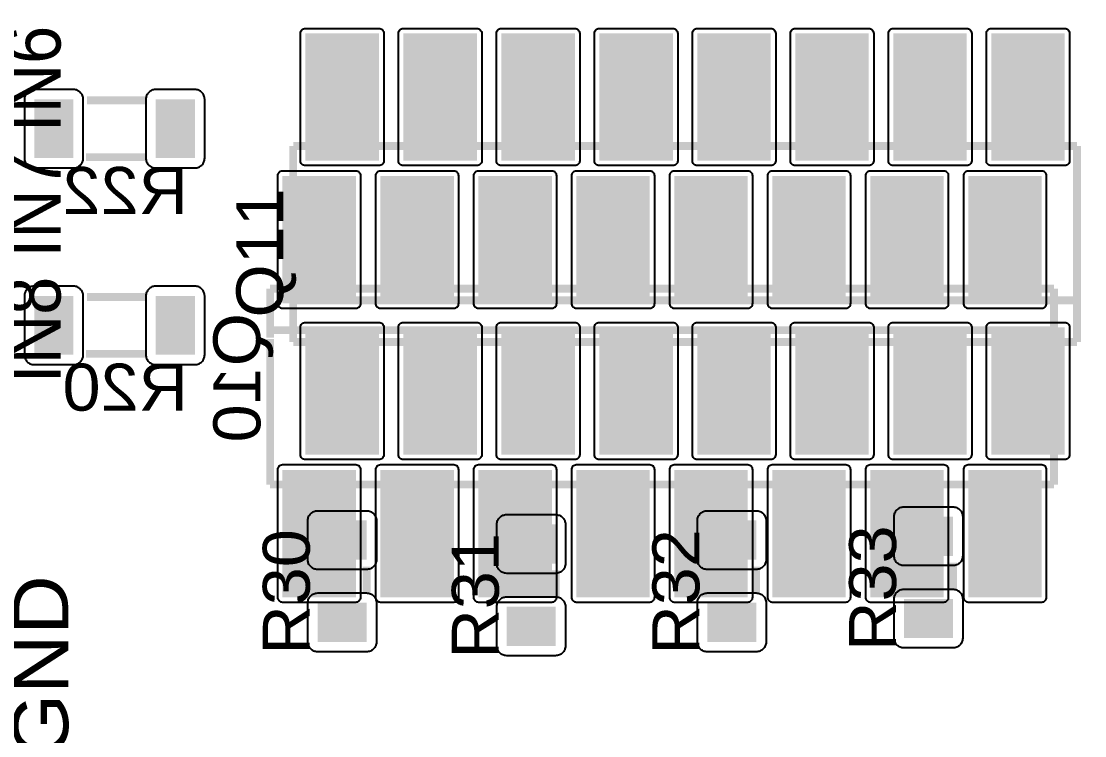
# Model space of a CAD drawing. Header units: inches. Extents: x 18.7 to 39.4, y 4.3 to 20.5.
# Drawn here: x 29.465 to 30.876, y 13.677 to 14.625 of the extents above; entities that cross this region are included whole.
import ezdxf

# ---------------------------------------------------------------- set-up
doc = ezdxf.new("R2010")
doc.units = ezdxf.units.IN
doc.header["$MEASUREMENT"] = 0
doc.styles.get("Standard").update_dxf_attribs({"font": 'arial.ttf'})

# ---------------------------------------------------------------- blocks, each defined once
blk = doc.blocks.new('RPAD')
blk.add_trace([(-0.5, -0.5), (-0.5, 0.5), (0.5, -0.5), (0.5, 0.5)])
blk = doc.blocks.new('NextionControlV3')
for points in [[(40.9739, 12.9039), (41.0489, 12.9039), (41.0499, 12.9038), (41.0508, 12.9035), (41.0517, 12.9031), (41.0524, 12.9024), (41.053, 12.9017), (41.0535, 12.9009), (41.0538, 12.8999), (41.0539, 12.8989), (41.0539, 12.7689), (41.0538, 12.7679), (41.0535, 12.7669), (41.053, 12.7661), (41.0524, 12.7653), (41.0517, 12.7647), (41.0508, 12.7643), (41.0499, 12.764), (41.0489, 12.7639), (40.9739, 12.7639), (40.9728, 12.764), (40.9719, 12.7643), (40.971, 12.7647), (40.9703, 12.7653), (40.9697, 12.7661), (40.9692, 12.7669), (40.969, 12.7679), (40.9689, 12.7689), (40.9689, 12.8989), (40.969, 12.8999), (40.9692, 12.9009), (40.9697, 12.9017), (40.9703, 12.9024), (40.971, 12.9031), (40.9719, 12.9035), (40.9728, 12.9038), (40.9739, 12.9039)], [(41.0739, 12.9039), (41.1489, 12.9039), (41.1499, 12.9038), (41.1508, 12.9035), (41.1517, 12.9031), (41.1524, 12.9024), (41.153, 12.9017), (41.1535, 12.9009), (41.1538, 12.8999), (41.1539, 12.8989), (41.1539, 12.7689), (41.1538, 12.7679), (41.1535, 12.7669), (41.153, 12.7661), (41.1524, 12.7653), (41.1517, 12.7647), (41.1508, 12.7643), (41.1499, 12.764), (41.1489, 12.7639), (41.0739, 12.7639), (41.0728, 12.764), (41.0719, 12.7643), (41.071, 12.7647), (41.0703, 12.7653), (41.0697, 12.7661), (41.0692, 12.7669), (41.069, 12.7679), (41.0689, 12.7689), (41.0689, 12.8989), (41.069, 12.8999), (41.0692, 12.9009), (41.0697, 12.9017), (41.0703, 12.9024), (41.071, 12.9031), (41.0719, 12.9035), (41.0728, 12.9038), (41.0739, 12.9039)], [(41.1739, 12.9039), (41.2489, 12.9039), (41.2499, 12.9038), (41.2508, 12.9035), (41.2517, 12.9031), (41.2524, 12.9024), (41.253, 12.9017), (41.2535, 12.9009), (41.2538, 12.8999), (41.2539, 12.8989), (41.2539, 12.7689), (41.2538, 12.7679), (41.2535, 12.7669), (41.253, 12.7661), (41.2524, 12.7653), (41.2517, 12.7647), (41.2508, 12.7643), (41.2499, 12.764), (41.2489, 12.7639), (41.1739, 12.7639), (41.1728, 12.764), (41.1719, 12.7643), (41.171, 12.7647), (41.1703, 12.7653), (41.1697, 12.7661), (41.1692, 12.7669), (41.169, 12.7679), (41.1689, 12.7689), (41.1689, 12.8989), (41.169, 12.8999), (41.1692, 12.9009), (41.1697, 12.9017), (41.1703, 12.9024), (41.171, 12.9031), (41.1719, 12.9035), (41.1728, 12.9038), (41.1739, 12.9039)], [(41.2739, 12.9039), (41.3489, 12.9039), (41.3499, 12.9038), (41.3508, 12.9035), (41.3517, 12.9031), (41.3524, 12.9024), (41.353, 12.9017), (41.3535, 12.9009), (41.3538, 12.8999), (41.3539, 12.8989), (41.3539, 12.7689), (41.3538, 12.7679), (41.3535, 12.7669), (41.353, 12.7661), (41.3524, 12.7653), (41.3517, 12.7647), (41.3508, 12.7643), (41.3499, 12.764), (41.3489, 12.7639), (41.2739, 12.7639), (41.2728, 12.764), (41.2719, 12.7643), (41.271, 12.7647), (41.2703, 12.7653), (41.2697, 12.7661), (41.2692, 12.7669), (41.269, 12.7679), (41.2689, 12.7689), (41.2689, 12.8989), (41.269, 12.8999), (41.2692, 12.9009), (41.2697, 12.9017), (41.2703, 12.9024), (41.271, 12.9031), (41.2719, 12.9035), (41.2728, 12.9038), (41.2739, 12.9039)], [(41.3739, 12.9039), (41.4489, 12.9039), (41.4499, 12.9038), (41.4508, 12.9035), (41.4517, 12.9031), (41.4524, 12.9024), (41.453, 12.9017), (41.4535, 12.9009), (41.4538, 12.8999), (41.4539, 12.8989), (41.4539, 12.7689), (41.4538, 12.7679), (41.4535, 12.7669), (41.453, 12.7661), (41.4524, 12.7653), (41.4517, 12.7647), (41.4508, 12.7643), (41.4499, 12.764), (41.4489, 12.7639), (41.3739, 12.7639), (41.3728, 12.764), (41.3719, 12.7643), (41.371, 12.7647), (41.3703, 12.7653), (41.3697, 12.7661), (41.3692, 12.7669), (41.369, 12.7679), (41.3689, 12.7689), (41.3689, 12.8989), (41.369, 12.8999), (41.3692, 12.9009), (41.3697, 12.9017), (41.3703, 12.9024), (41.371, 12.9031), (41.3719, 12.9035), (41.3728, 12.9038), (41.3739, 12.9039)], [(41.4739, 12.9039), (41.5489, 12.9039), (41.5499, 12.9038), (41.5508, 12.9035), (41.5517, 12.9031), (41.5524, 12.9024), (41.553, 12.9017), (41.5535, 12.9009), (41.5538, 12.8999), (41.5539, 12.8989), (41.5539, 12.7689), (41.5538, 12.7679), (41.5535, 12.7669), (41.553, 12.7661), (41.5524, 12.7653), (41.5517, 12.7647), (41.5508, 12.7643), (41.5499, 12.764), (41.5489, 12.7639), (41.4739, 12.7639), (41.4728, 12.764), (41.4719, 12.7643), (41.471, 12.7647), (41.4703, 12.7653), (41.4697, 12.7661), (41.4692, 12.7669), (41.469, 12.7679), (41.4689, 12.7689), (41.4689, 12.8989), (41.469, 12.8999), (41.4692, 12.9009), (41.4697, 12.9017), (41.4703, 12.9024), (41.471, 12.9031), (41.4719, 12.9035), (41.4728, 12.9038), (41.4739, 12.9039)], [(41.5739, 12.9039), (41.6489, 12.9039), (41.6499, 12.9038), (41.6508, 12.9035), (41.6517, 12.9031), (41.6524, 12.9024), (41.653, 12.9017), (41.6535, 12.9009), (41.6538, 12.8999), (41.6539, 12.8989), (41.6539, 12.7689), (41.6538, 12.7679), (41.6535, 12.7669), (41.653, 12.7661), (41.6524, 12.7653), (41.6517, 12.7647), (41.6508, 12.7643), (41.6499, 12.764), (41.6489, 12.7639), (41.5739, 12.7639), (41.5728, 12.764), (41.5719, 12.7643), (41.571, 12.7647), (41.5703, 12.7653), (41.5697, 12.7661), (41.5692, 12.7669), (41.569, 12.7679), (41.5689, 12.7689), (41.5689, 12.8989), (41.569, 12.8999), (41.5692, 12.9009), (41.5697, 12.9017), (41.5703, 12.9024), (41.571, 12.9031), (41.5719, 12.9035), (41.5728, 12.9038), (41.5739, 12.9039)], [(41.6739, 12.9039), (41.7489, 12.9039), (41.7499, 12.9038), (41.7508, 12.9035), (41.7517, 12.9031), (41.7524, 12.9024), (41.753, 12.9017), (41.7535, 12.9009), (41.7538, 12.8999), (41.7539, 12.8989), (41.7539, 12.7689), (41.7538, 12.7679), (41.7535, 12.7669), (41.753, 12.7661), (41.7524, 12.7653), (41.7517, 12.7647), (41.7508, 12.7643), (41.7499, 12.764), (41.7489, 12.7639), (41.6739, 12.7639), (41.6728, 12.764), (41.6719, 12.7643), (41.671, 12.7647), (41.6703, 12.7653), (41.6697, 12.7661), (41.6692, 12.7669), (41.669, 12.7679), (41.6689, 12.7689), (41.6689, 12.8989), (41.669, 12.8999), (41.6692, 12.9009), (41.6697, 12.9017), (41.6703, 12.9024), (41.671, 12.9031), (41.6719, 12.9035), (41.6728, 12.9038), (41.6739, 12.9039)], [(40.6971, 12.7616), (40.7371, 12.7616), (40.7381, 12.7617), (40.7391, 12.7618), (40.7401, 12.7621), (40.741, 12.7624), (40.7419, 12.7628), (40.7427, 12.7633), (40.7435, 12.7639), (40.7442, 12.7645), (40.7448, 12.7652), (40.7454, 12.766), (40.7459, 12.7668), (40.7463, 12.7677), (40.7466, 12.7686), (40.7469, 12.7696), (40.747, 12.7706), (40.7471, 12.7716), (40.7471, 12.8316), (40.747, 12.8327), (40.7469, 12.8337), (40.7466, 12.8346), (40.7463, 12.8355), (40.7459, 12.8364), (40.7454, 12.8372), (40.7448, 12.838), (40.7442, 12.8387), (40.7435, 12.8394), (40.7427, 12.8399), (40.7419, 12.8404), (40.741, 12.8408), (40.7401, 12.8412), (40.7391, 12.8414), (40.7381, 12.8416), (40.7371, 12.8416), (40.6971, 12.8416), (40.696, 12.8416), (40.695, 12.8414), (40.6941, 12.8412), (40.6931, 12.8408), (40.6923, 12.8404), (40.6914, 12.8399), (40.6907, 12.8394), (40.69, 12.8387), (40.6893, 12.838), (40.6888, 12.8372), (40.6883, 12.8364), (40.6878, 12.8355), (40.6875, 12.8346), (40.6873, 12.8337), (40.6871, 12.8327), (40.6871, 12.8316), (40.6871, 12.7716), (40.6871, 12.7706), (40.6873, 12.7696), (40.6875, 12.7686), (40.6878, 12.7677), (40.6883, 12.7668), (40.6888, 12.766), (40.6893, 12.7652), (40.69, 12.7645), (40.6907, 12.7639), (40.6914, 12.7633), (40.6923, 12.7628), (40.6931, 12.7624), (40.6941, 12.7621), (40.695, 12.7618), (40.696, 12.7617), (40.6971, 12.7616)], [(40.8211, 12.7616), (40.8611, 12.7616), (40.8621, 12.7617), (40.8631, 12.7618), (40.8641, 12.7621), (40.865, 12.7624), (40.8659, 12.7628), (40.8667, 12.7633), (40.8675, 12.7639), (40.8682, 12.7645), (40.8688, 12.7652), (40.8694, 12.766), (40.8699, 12.7668), (40.8703, 12.7677), (40.8706, 12.7686), (40.8709, 12.7696), (40.871, 12.7706), (40.8711, 12.7716), (40.8711, 12.8316), (40.871, 12.8327), (40.8709, 12.8337), (40.8706, 12.8346), (40.8703, 12.8355), (40.8699, 12.8364), (40.8694, 12.8372), (40.8688, 12.838), (40.8682, 12.8387), (40.8675, 12.8394), (40.8667, 12.8399), (40.8659, 12.8404), (40.865, 12.8408), (40.8641, 12.8412), (40.8631, 12.8414), (40.8621, 12.8416), (40.8611, 12.8416), (40.8211, 12.8416), (40.82, 12.8416), (40.819, 12.8414), (40.8181, 12.8412), (40.8171, 12.8408), (40.8163, 12.8404), (40.8154, 12.8399), (40.8147, 12.8394), (40.814, 12.8387), (40.8133, 12.838), (40.8128, 12.8372), (40.8123, 12.8364), (40.8118, 12.8355), (40.8115, 12.8346), (40.8113, 12.8337), (40.8111, 12.8327), (40.8111, 12.8316), (40.8111, 12.7716), (40.8111, 12.7706), (40.8113, 12.7696), (40.8115, 12.7686), (40.8118, 12.7677), (40.8123, 12.7668), (40.8128, 12.766), (40.8133, 12.7652), (40.814, 12.7645), (40.8147, 12.7639), (40.8154, 12.7633), (40.8163, 12.7628), (40.8171, 12.7624), (40.8181, 12.7621), (40.819, 12.7618), (40.82, 12.7617), (40.8211, 12.7616)], [(40.9504, 12.6184), (41.0254, 12.6184), (41.0265, 12.6185), (41.0274, 12.6188), (41.0283, 12.6193), (41.029, 12.6199), (41.0296, 12.6206), (41.0301, 12.6215), (41.0303, 12.6224), (41.0304, 12.6234), (41.0304, 12.7534), (41.0303, 12.7544), (41.0301, 12.7554), (41.0296, 12.7562), (41.029, 12.757), (41.0283, 12.7576), (41.0274, 12.758), (41.0265, 12.7583), (41.0254, 12.7584), (40.9504, 12.7584), (40.9494, 12.7583), (40.9485, 12.758), (40.9476, 12.7576), (40.9469, 12.757), (40.9463, 12.7562), (40.9458, 12.7554), (40.9455, 12.7544), (40.9454, 12.7534), (40.9454, 12.6234), (40.9455, 12.6224), (40.9458, 12.6215), (40.9463, 12.6206), (40.9469, 12.6199), (40.9476, 12.6193), (40.9485, 12.6188), (40.9494, 12.6185), (40.9504, 12.6184)], [(41.0504, 12.6184), (41.1254, 12.6184), (41.1265, 12.6185), (41.1274, 12.6188), (41.1283, 12.6193), (41.129, 12.6199), (41.1296, 12.6206), (41.1301, 12.6215), (41.1303, 12.6224), (41.1304, 12.6234), (41.1304, 12.7534), (41.1303, 12.7544), (41.1301, 12.7554), (41.1296, 12.7562), (41.129, 12.757), (41.1283, 12.7576), (41.1274, 12.758), (41.1265, 12.7583), (41.1254, 12.7584), (41.0504, 12.7584), (41.0494, 12.7583), (41.0485, 12.758), (41.0476, 12.7576), (41.0469, 12.757), (41.0463, 12.7562), (41.0458, 12.7554), (41.0455, 12.7544), (41.0454, 12.7534), (41.0454, 12.6234), (41.0455, 12.6224), (41.0458, 12.6215), (41.0463, 12.6206), (41.0469, 12.6199), (41.0476, 12.6193), (41.0485, 12.6188), (41.0494, 12.6185), (41.0504, 12.6184)], [(41.1504, 12.6184), (41.2254, 12.6184), (41.2265, 12.6185), (41.2274, 12.6188), (41.2283, 12.6193), (41.229, 12.6199), (41.2296, 12.6206), (41.2301, 12.6215), (41.2303, 12.6224), (41.2304, 12.6234), (41.2304, 12.7534), (41.2303, 12.7544), (41.2301, 12.7554), (41.2296, 12.7562), (41.229, 12.757), (41.2283, 12.7576), (41.2274, 12.758), (41.2265, 12.7583), (41.2254, 12.7584), (41.1504, 12.7584), (41.1494, 12.7583), (41.1485, 12.758), (41.1476, 12.7576), (41.1469, 12.757), (41.1463, 12.7562), (41.1458, 12.7554), (41.1455, 12.7544), (41.1454, 12.7534), (41.1454, 12.6234), (41.1455, 12.6224), (41.1458, 12.6215), (41.1463, 12.6206), (41.1469, 12.6199), (41.1476, 12.6193), (41.1485, 12.6188), (41.1494, 12.6185), (41.1504, 12.6184)], [(41.2504, 12.6184), (41.3254, 12.6184), (41.3265, 12.6185), (41.3274, 12.6188), (41.3283, 12.6193), (41.329, 12.6199), (41.3296, 12.6206), (41.3301, 12.6215), (41.3303, 12.6224), (41.3304, 12.6234), (41.3304, 12.7534), (41.3303, 12.7544), (41.3301, 12.7554), (41.3296, 12.7562), (41.329, 12.757), (41.3283, 12.7576), (41.3274, 12.758), (41.3265, 12.7583), (41.3254, 12.7584), (41.2504, 12.7584), (41.2494, 12.7583), (41.2485, 12.758), (41.2476, 12.7576), (41.2469, 12.757), (41.2463, 12.7562), (41.2458, 12.7554), (41.2455, 12.7544), (41.2454, 12.7534), (41.2454, 12.6234), (41.2455, 12.6224), (41.2458, 12.6215), (41.2463, 12.6206), (41.2469, 12.6199), (41.2476, 12.6193), (41.2485, 12.6188), (41.2494, 12.6185), (41.2504, 12.6184)], [(41.3504, 12.6184), (41.4254, 12.6184), (41.4265, 12.6185), (41.4274, 12.6188), (41.4283, 12.6193), (41.429, 12.6199), (41.4296, 12.6206), (41.4301, 12.6215), (41.4303, 12.6224), (41.4304, 12.6234), (41.4304, 12.7534), (41.4303, 12.7544), (41.4301, 12.7554), (41.4296, 12.7562), (41.429, 12.757), (41.4283, 12.7576), (41.4274, 12.758), (41.4265, 12.7583), (41.4254, 12.7584), (41.3504, 12.7584), (41.3494, 12.7583), (41.3485, 12.758), (41.3476, 12.7576), (41.3469, 12.757), (41.3463, 12.7562), (41.3458, 12.7554), (41.3455, 12.7544), (41.3454, 12.7534), (41.3454, 12.6234), (41.3455, 12.6224), (41.3458, 12.6215), (41.3463, 12.6206), (41.3469, 12.6199), (41.3476, 12.6193), (41.3485, 12.6188), (41.3494, 12.6185), (41.3504, 12.6184)], [(41.4504, 12.6184), (41.5254, 12.6184), (41.5265, 12.6185), (41.5274, 12.6188), (41.5283, 12.6193), (41.529, 12.6199), (41.5296, 12.6206), (41.5301, 12.6215), (41.5303, 12.6224), (41.5304, 12.6234), (41.5304, 12.7534), (41.5303, 12.7544), (41.5301, 12.7554), (41.5296, 12.7562), (41.529, 12.757), (41.5283, 12.7576), (41.5274, 12.758), (41.5265, 12.7583), (41.5254, 12.7584), (41.4504, 12.7584), (41.4494, 12.7583), (41.4485, 12.758), (41.4476, 12.7576), (41.4469, 12.757), (41.4463, 12.7562), (41.4458, 12.7554), (41.4455, 12.7544), (41.4454, 12.7534), (41.4454, 12.6234), (41.4455, 12.6224), (41.4458, 12.6215), (41.4463, 12.6206), (41.4469, 12.6199), (41.4476, 12.6193), (41.4485, 12.6188), (41.4494, 12.6185), (41.4504, 12.6184)], [(41.5504, 12.6184), (41.6254, 12.6184), (41.6265, 12.6185), (41.6274, 12.6188), (41.6283, 12.6193), (41.629, 12.6199), (41.6296, 12.6206), (41.6301, 12.6215), (41.6303, 12.6224), (41.6304, 12.6234), (41.6304, 12.7534), (41.6303, 12.7544), (41.6301, 12.7554), (41.6296, 12.7562), (41.629, 12.757), (41.6283, 12.7576), (41.6274, 12.758), (41.6265, 12.7583), (41.6254, 12.7584), (41.5504, 12.7584), (41.5494, 12.7583), (41.5485, 12.758), (41.5476, 12.7576), (41.5469, 12.757), (41.5463, 12.7562), (41.5458, 12.7554), (41.5455, 12.7544), (41.5454, 12.7534), (41.5454, 12.6234), (41.5455, 12.6224), (41.5458, 12.6215), (41.5463, 12.6206), (41.5469, 12.6199), (41.5476, 12.6193), (41.5485, 12.6188), (41.5494, 12.6185), (41.5504, 12.6184)], [(41.6504, 12.6184), (41.7254, 12.6184), (41.7265, 12.6185), (41.7274, 12.6188), (41.7283, 12.6193), (41.729, 12.6199), (41.7296, 12.6206), (41.7301, 12.6215), (41.7303, 12.6224), (41.7304, 12.6234), (41.7304, 12.7534), (41.7303, 12.7544), (41.7301, 12.7554), (41.7296, 12.7562), (41.729, 12.757), (41.7283, 12.7576), (41.7274, 12.758), (41.7265, 12.7583), (41.7254, 12.7584), (41.6504, 12.7584), (41.6494, 12.7583), (41.6485, 12.758), (41.6476, 12.7576), (41.6469, 12.757), (41.6463, 12.7562), (41.6458, 12.7554), (41.6455, 12.7544), (41.6454, 12.7534), (41.6454, 12.6234), (41.6455, 12.6224), (41.6458, 12.6215), (41.6463, 12.6206), (41.6469, 12.6199), (41.6476, 12.6193), (41.6485, 12.6188), (41.6494, 12.6185), (41.6504, 12.6184)], [(40.6971, 12.5608), (40.7371, 12.5608), (40.7381, 12.5609), (40.7391, 12.561), (40.7401, 12.5613), (40.741, 12.5616), (40.7419, 12.562), (40.7427, 12.5625), (40.7435, 12.5631), (40.7442, 12.5637), (40.7448, 12.5644), (40.7454, 12.5652), (40.7459, 12.566), (40.7463, 12.5669), (40.7466, 12.5678), (40.7469, 12.5688), (40.747, 12.5698), (40.7471, 12.5708), (40.7471, 12.6308), (40.747, 12.6319), (40.7469, 12.6329), (40.7466, 12.6338), (40.7463, 12.6348), (40.7459, 12.6356), (40.7454, 12.6365), (40.7448, 12.6372), (40.7442, 12.6379), (40.7435, 12.6386), (40.7427, 12.6391), (40.7419, 12.6396), (40.741, 12.6401), (40.7401, 12.6404), (40.7391, 12.6406), (40.7381, 12.6408), (40.7371, 12.6408), (40.6971, 12.6408), (40.696, 12.6408), (40.695, 12.6406), (40.6941, 12.6404), (40.6931, 12.6401), (40.6923, 12.6396), (40.6914, 12.6391), (40.6907, 12.6386), (40.69, 12.6379), (40.6893, 12.6372), (40.6888, 12.6365), (40.6883, 12.6356), (40.6878, 12.6348), (40.6875, 12.6338), (40.6873, 12.6329), (40.6871, 12.6319), (40.6871, 12.6308), (40.6871, 12.5708), (40.6871, 12.5698), (40.6873, 12.5688), (40.6875, 12.5678), (40.6878, 12.5669), (40.6883, 12.566), (40.6888, 12.5652), (40.6893, 12.5644), (40.69, 12.5637), (40.6907, 12.5631), (40.6914, 12.5625), (40.6923, 12.562), (40.6931, 12.5616), (40.6941, 12.5613), (40.695, 12.561), (40.696, 12.5609), (40.6971, 12.5608)], [(40.8211, 12.5608), (40.8611, 12.5608), (40.8621, 12.5609), (40.8631, 12.561), (40.8641, 12.5613), (40.865, 12.5616), (40.8659, 12.562), (40.8667, 12.5625), (40.8675, 12.5631), (40.8682, 12.5637), (40.8688, 12.5644), (40.8694, 12.5652), (40.8699, 12.566), (40.8703, 12.5669), (40.8706, 12.5678), (40.8709, 12.5688), (40.871, 12.5698), (40.8711, 12.5708), (40.8711, 12.6308), (40.871, 12.6319), (40.8709, 12.6329), (40.8706, 12.6338), (40.8703, 12.6348), (40.8699, 12.6356), (40.8694, 12.6365), (40.8688, 12.6372), (40.8682, 12.6379), (40.8675, 12.6386), (40.8667, 12.6391), (40.8659, 12.6396), (40.865, 12.6401), (40.8641, 12.6404), (40.8631, 12.6406), (40.8621, 12.6408), (40.8611, 12.6408), (40.8211, 12.6408), (40.82, 12.6408), (40.819, 12.6406), (40.8181, 12.6404), (40.8171, 12.6401), (40.8163, 12.6396), (40.8154, 12.6391), (40.8147, 12.6386), (40.814, 12.6379), (40.8133, 12.6372), (40.8128, 12.6365), (40.8123, 12.6356), (40.8118, 12.6348), (40.8115, 12.6338), (40.8113, 12.6329), (40.8111, 12.6319), (40.8111, 12.6308), (40.8111, 12.5708), (40.8111, 12.5698), (40.8113, 12.5688), (40.8115, 12.5678), (40.8118, 12.5669), (40.8123, 12.566), (40.8128, 12.5652), (40.8133, 12.5644), (40.814, 12.5637), (40.8147, 12.5631), (40.8154, 12.5625), (40.8163, 12.562), (40.8171, 12.5616), (40.8181, 12.5613), (40.819, 12.561), (40.82, 12.5609), (40.8211, 12.5608)], [(40.9739, 12.6039), (41.0489, 12.6039), (41.0499, 12.6038), (41.0508, 12.6035), (41.0517, 12.6031), (41.0524, 12.6024), (41.053, 12.6017), (41.0535, 12.6009), (41.0538, 12.5999), (41.0539, 12.5989), (41.0539, 12.4689), (41.0538, 12.4679), (41.0535, 12.4669), (41.053, 12.4661), (41.0524, 12.4653), (41.0517, 12.4647), (41.0508, 12.4643), (41.0499, 12.464), (41.0489, 12.4639), (40.9739, 12.4639), (40.9728, 12.464), (40.9719, 12.4643), (40.971, 12.4647), (40.9703, 12.4653), (40.9697, 12.4661), (40.9692, 12.4669), (40.969, 12.4679), (40.9689, 12.4689), (40.9689, 12.5989), (40.969, 12.5999), (40.9692, 12.6009), (40.9697, 12.6017), (40.9703, 12.6024), (40.971, 12.6031), (40.9719, 12.6035), (40.9728, 12.6038), (40.9739, 12.6039)], [(41.0739, 12.6039), (41.1489, 12.6039), (41.1499, 12.6038), (41.1508, 12.6035), (41.1517, 12.6031), (41.1524, 12.6024), (41.153, 12.6017), (41.1535, 12.6009), (41.1538, 12.5999), (41.1539, 12.5989), (41.1539, 12.4689), (41.1538, 12.4679), (41.1535, 12.4669), (41.153, 12.4661), (41.1524, 12.4653), (41.1517, 12.4647), (41.1508, 12.4643), (41.1499, 12.464), (41.1489, 12.4639), (41.0739, 12.4639), (41.0728, 12.464), (41.0719, 12.4643), (41.071, 12.4647), (41.0703, 12.4653), (41.0697, 12.4661), (41.0692, 12.4669), (41.069, 12.4679), (41.0689, 12.4689), (41.0689, 12.5989), (41.069, 12.5999), (41.0692, 12.6009), (41.0697, 12.6017), (41.0703, 12.6024), (41.071, 12.6031), (41.0719, 12.6035), (41.0728, 12.6038), (41.0739, 12.6039)], [(41.1739, 12.6039), (41.2489, 12.6039), (41.2499, 12.6038), (41.2508, 12.6035), (41.2517, 12.6031), (41.2524, 12.6024), (41.253, 12.6017), (41.2535, 12.6009), (41.2538, 12.5999), (41.2539, 12.5989), (41.2539, 12.4689), (41.2538, 12.4679), (41.2535, 12.4669), (41.253, 12.4661), (41.2524, 12.4653), (41.2517, 12.4647), (41.2508, 12.4643), (41.2499, 12.464), (41.2489, 12.4639), (41.1739, 12.4639), (41.1728, 12.464), (41.1719, 12.4643), (41.171, 12.4647), (41.1703, 12.4653), (41.1697, 12.4661), (41.1692, 12.4669), (41.169, 12.4679), (41.1689, 12.4689), (41.1689, 12.5989), (41.169, 12.5999), (41.1692, 12.6009), (41.1697, 12.6017), (41.1703, 12.6024), (41.171, 12.6031), (41.1719, 12.6035), (41.1728, 12.6038), (41.1739, 12.6039)], [(41.2739, 12.6039), (41.3489, 12.6039), (41.3499, 12.6038), (41.3508, 12.6035), (41.3517, 12.6031), (41.3524, 12.6024), (41.353, 12.6017), (41.3535, 12.6009), (41.3538, 12.5999), (41.3539, 12.5989), (41.3539, 12.4689), (41.3538, 12.4679), (41.3535, 12.4669), (41.353, 12.4661), (41.3524, 12.4653), (41.3517, 12.4647), (41.3508, 12.4643), (41.3499, 12.464), (41.3489, 12.4639), (41.2739, 12.4639), (41.2728, 12.464), (41.2719, 12.4643), (41.271, 12.4647), (41.2703, 12.4653), (41.2697, 12.4661), (41.2692, 12.4669), (41.269, 12.4679), (41.2689, 12.4689), (41.2689, 12.5989), (41.269, 12.5999), (41.2692, 12.6009), (41.2697, 12.6017), (41.2703, 12.6024), (41.271, 12.6031), (41.2719, 12.6035), (41.2728, 12.6038), (41.2739, 12.6039)], [(41.3739, 12.6039), (41.4489, 12.6039), (41.4499, 12.6038), (41.4508, 12.6035), (41.4517, 12.6031), (41.4524, 12.6024), (41.453, 12.6017), (41.4535, 12.6009), (41.4538, 12.5999), (41.4539, 12.5989), (41.4539, 12.4689), (41.4538, 12.4679), (41.4535, 12.4669), (41.453, 12.4661), (41.4524, 12.4653), (41.4517, 12.4647), (41.4508, 12.4643), (41.4499, 12.464), (41.4489, 12.4639), (41.3739, 12.4639), (41.3728, 12.464), (41.3719, 12.4643), (41.371, 12.4647), (41.3703, 12.4653), (41.3697, 12.4661), (41.3692, 12.4669), (41.369, 12.4679), (41.3689, 12.4689), (41.3689, 12.5989), (41.369, 12.5999), (41.3692, 12.6009), (41.3697, 12.6017), (41.3703, 12.6024), (41.371, 12.6031), (41.3719, 12.6035), (41.3728, 12.6038), (41.3739, 12.6039)], [(41.4739, 12.6039), (41.5489, 12.6039), (41.5499, 12.6038), (41.5508, 12.6035), (41.5517, 12.6031), (41.5524, 12.6024), (41.553, 12.6017), (41.5535, 12.6009), (41.5538, 12.5999), (41.5539, 12.5989), (41.5539, 12.4689), (41.5538, 12.4679), (41.5535, 12.4669), (41.553, 12.4661), (41.5524, 12.4653), (41.5517, 12.4647), (41.5508, 12.4643), (41.5499, 12.464), (41.5489, 12.4639), (41.4739, 12.4639), (41.4728, 12.464), (41.4719, 12.4643), (41.471, 12.4647), (41.4703, 12.4653), (41.4697, 12.4661), (41.4692, 12.4669), (41.469, 12.4679), (41.4689, 12.4689), (41.4689, 12.5989), (41.469, 12.5999), (41.4692, 12.6009), (41.4697, 12.6017), (41.4703, 12.6024), (41.471, 12.6031), (41.4719, 12.6035), (41.4728, 12.6038), (41.4739, 12.6039)], [(41.5739, 12.6039), (41.6489, 12.6039), (41.6499, 12.6038), (41.6508, 12.6035), (41.6517, 12.6031), (41.6524, 12.6024), (41.653, 12.6017), (41.6535, 12.6009), (41.6538, 12.5999), (41.6539, 12.5989), (41.6539, 12.4689), (41.6538, 12.4679), (41.6535, 12.4669), (41.653, 12.4661), (41.6524, 12.4653), (41.6517, 12.4647), (41.6508, 12.4643), (41.6499, 12.464), (41.6489, 12.4639), (41.5739, 12.4639), (41.5728, 12.464), (41.5719, 12.4643), (41.571, 12.4647), (41.5703, 12.4653), (41.5697, 12.4661), (41.5692, 12.4669), (41.569, 12.4679), (41.5689, 12.4689), (41.5689, 12.5989), (41.569, 12.5999), (41.5692, 12.6009), (41.5697, 12.6017), (41.5703, 12.6024), (41.571, 12.6031), (41.5719, 12.6035), (41.5728, 12.6038), (41.5739, 12.6039)], [(41.6739, 12.6039), (41.7489, 12.6039), (41.7499, 12.6038), (41.7508, 12.6035), (41.7517, 12.6031), (41.7524, 12.6024), (41.753, 12.6017), (41.7535, 12.6009), (41.7538, 12.5999), (41.7539, 12.5989), (41.7539, 12.4689), (41.7538, 12.4679), (41.7535, 12.4669), (41.753, 12.4661), (41.7524, 12.4653), (41.7517, 12.4647), (41.7508, 12.4643), (41.7499, 12.464), (41.7489, 12.4639), (41.6739, 12.4639), (41.6728, 12.464), (41.6719, 12.4643), (41.671, 12.4647), (41.6703, 12.4653), (41.6697, 12.4661), (41.6692, 12.4669), (41.669, 12.4679), (41.6689, 12.4689), (41.6689, 12.5989), (41.669, 12.5999), (41.6692, 12.6009), (41.6697, 12.6017), (41.6703, 12.6024), (41.671, 12.6031), (41.6719, 12.6035), (41.6728, 12.6038), (41.6739, 12.6039)], [(40.9504, 12.3184), (41.0254, 12.3184), (41.0265, 12.3185), (41.0274, 12.3188), (41.0283, 12.3193), (41.029, 12.3199), (41.0296, 12.3206), (41.0301, 12.3215), (41.0303, 12.3224), (41.0304, 12.3234), (41.0304, 12.4534), (41.0303, 12.4544), (41.0301, 12.4554), (41.0296, 12.4562), (41.029, 12.457), (41.0283, 12.4576), (41.0274, 12.458), (41.0265, 12.4583), (41.0254, 12.4584), (40.9504, 12.4584), (40.9494, 12.4583), (40.9485, 12.458), (40.9476, 12.4576), (40.9469, 12.457), (40.9463, 12.4562), (40.9458, 12.4554), (40.9455, 12.4544), (40.9454, 12.4534), (40.9454, 12.3234), (40.9455, 12.3224), (40.9458, 12.3215), (40.9463, 12.3206), (40.9469, 12.3199), (40.9476, 12.3193), (40.9485, 12.3188), (40.9494, 12.3185), (40.9504, 12.3184)], [(41.0504, 12.3184), (41.1254, 12.3184), (41.1265, 12.3185), (41.1274, 12.3188), (41.1283, 12.3193), (41.129, 12.3199), (41.1296, 12.3206), (41.1301, 12.3215), (41.1303, 12.3224), (41.1304, 12.3234), (41.1304, 12.4534), (41.1303, 12.4544), (41.1301, 12.4554), (41.1296, 12.4562), (41.129, 12.457), (41.1283, 12.4576), (41.1274, 12.458), (41.1265, 12.4583), (41.1254, 12.4584), (41.0504, 12.4584), (41.0494, 12.4583), (41.0485, 12.458), (41.0476, 12.4576), (41.0469, 12.457), (41.0463, 12.4562), (41.0458, 12.4554), (41.0455, 12.4544), (41.0454, 12.4534), (41.0454, 12.3234), (41.0455, 12.3224), (41.0458, 12.3215), (41.0463, 12.3206), (41.0469, 12.3199), (41.0476, 12.3193), (41.0485, 12.3188), (41.0494, 12.3185), (41.0504, 12.3184)], [(41.1504, 12.3184), (41.2254, 12.3184), (41.2265, 12.3185), (41.2274, 12.3188), (41.2283, 12.3193), (41.229, 12.3199), (41.2296, 12.3206), (41.2301, 12.3215), (41.2303, 12.3224), (41.2304, 12.3234), (41.2304, 12.4534), (41.2303, 12.4544), (41.2301, 12.4554), (41.2296, 12.4562), (41.229, 12.457), (41.2283, 12.4576), (41.2274, 12.458), (41.2265, 12.4583), (41.2254, 12.4584), (41.1504, 12.4584), (41.1494, 12.4583), (41.1485, 12.458), (41.1476, 12.4576), (41.1469, 12.457), (41.1463, 12.4562), (41.1458, 12.4554), (41.1455, 12.4544), (41.1454, 12.4534), (41.1454, 12.3234), (41.1455, 12.3224), (41.1458, 12.3215), (41.1463, 12.3206), (41.1469, 12.3199), (41.1476, 12.3193), (41.1485, 12.3188), (41.1494, 12.3185), (41.1504, 12.3184)], [(41.2504, 12.3184), (41.3254, 12.3184), (41.3265, 12.3185), (41.3274, 12.3188), (41.3283, 12.3193), (41.329, 12.3199), (41.3296, 12.3206), (41.3301, 12.3215), (41.3303, 12.3224), (41.3304, 12.3234), (41.3304, 12.4534), (41.3303, 12.4544), (41.3301, 12.4554), (41.3296, 12.4562), (41.329, 12.457), (41.3283, 12.4576), (41.3274, 12.458), (41.3265, 12.4583), (41.3254, 12.4584), (41.2504, 12.4584), (41.2494, 12.4583), (41.2485, 12.458), (41.2476, 12.4576), (41.2469, 12.457), (41.2463, 12.4562), (41.2458, 12.4554), (41.2455, 12.4544), (41.2454, 12.4534), (41.2454, 12.3234), (41.2455, 12.3224), (41.2458, 12.3215), (41.2463, 12.3206), (41.2469, 12.3199), (41.2476, 12.3193), (41.2485, 12.3188), (41.2494, 12.3185), (41.2504, 12.3184)], [(41.3504, 12.3184), (41.4254, 12.3184), (41.4265, 12.3185), (41.4274, 12.3188), (41.4283, 12.3193), (41.429, 12.3199), (41.4296, 12.3206), (41.4301, 12.3215), (41.4303, 12.3224), (41.4304, 12.3234), (41.4304, 12.4534), (41.4303, 12.4544), (41.4301, 12.4554), (41.4296, 12.4562), (41.429, 12.457), (41.4283, 12.4576), (41.4274, 12.458), (41.4265, 12.4583), (41.4254, 12.4584), (41.3504, 12.4584), (41.3494, 12.4583), (41.3485, 12.458), (41.3476, 12.4576), (41.3469, 12.457), (41.3463, 12.4562), (41.3458, 12.4554), (41.3455, 12.4544), (41.3454, 12.4534), (41.3454, 12.3234), (41.3455, 12.3224), (41.3458, 12.3215), (41.3463, 12.3206), (41.3469, 12.3199), (41.3476, 12.3193), (41.3485, 12.3188), (41.3494, 12.3185), (41.3504, 12.3184)], [(41.4504, 12.3184), (41.5254, 12.3184), (41.5265, 12.3185), (41.5274, 12.3188), (41.5283, 12.3193), (41.529, 12.3199), (41.5296, 12.3206), (41.5301, 12.3215), (41.5303, 12.3224), (41.5304, 12.3234), (41.5304, 12.4534), (41.5303, 12.4544), (41.5301, 12.4554), (41.5296, 12.4562), (41.529, 12.457), (41.5283, 12.4576), (41.5274, 12.458), (41.5265, 12.4583), (41.5254, 12.4584), (41.4504, 12.4584), (41.4494, 12.4583), (41.4485, 12.458), (41.4476, 12.4576), (41.4469, 12.457), (41.4463, 12.4562), (41.4458, 12.4554), (41.4455, 12.4544), (41.4454, 12.4534), (41.4454, 12.3234), (41.4455, 12.3224), (41.4458, 12.3215), (41.4463, 12.3206), (41.4469, 12.3199), (41.4476, 12.3193), (41.4485, 12.3188), (41.4494, 12.3185), (41.4504, 12.3184)], [(41.5504, 12.3184), (41.6254, 12.3184), (41.6265, 12.3185), (41.6274, 12.3188), (41.6283, 12.3193), (41.629, 12.3199), (41.6296, 12.3206), (41.6301, 12.3215), (41.6303, 12.3224), (41.6304, 12.3234), (41.6304, 12.4534), (41.6303, 12.4544), (41.6301, 12.4554), (41.6296, 12.4562), (41.629, 12.457), (41.6283, 12.4576), (41.6274, 12.458), (41.6265, 12.4583), (41.6254, 12.4584), (41.5504, 12.4584), (41.5494, 12.4583), (41.5485, 12.458), (41.5476, 12.4576), (41.5469, 12.457), (41.5463, 12.4562), (41.5458, 12.4554), (41.5455, 12.4544), (41.5454, 12.4534), (41.5454, 12.3234), (41.5455, 12.3224), (41.5458, 12.3215), (41.5463, 12.3206), (41.5469, 12.3199), (41.5476, 12.3193), (41.5485, 12.3188), (41.5494, 12.3185), (41.5504, 12.3184)], [(41.6504, 12.3184), (41.7254, 12.3184), (41.7265, 12.3185), (41.7274, 12.3188), (41.7283, 12.3193), (41.729, 12.3199), (41.7296, 12.3206), (41.7301, 12.3215), (41.7303, 12.3224), (41.7304, 12.3234), (41.7304, 12.4534), (41.7303, 12.4544), (41.7301, 12.4554), (41.7296, 12.4562), (41.729, 12.457), (41.7283, 12.4576), (41.7274, 12.458), (41.7265, 12.4583), (41.7254, 12.4584), (41.6504, 12.4584), (41.6494, 12.4583), (41.6485, 12.458), (41.6476, 12.4576), (41.6469, 12.457), (41.6463, 12.4562), (41.6458, 12.4554), (41.6455, 12.4544), (41.6454, 12.4534), (41.6454, 12.3234), (41.6455, 12.3224), (41.6458, 12.3215), (41.6463, 12.3206), (41.6469, 12.3199), (41.6476, 12.3193), (41.6485, 12.3188), (41.6494, 12.3185), (41.6504, 12.3184)], [(40.9764, 12.3617), (40.9764, 12.4017), (40.9764, 12.4027), (40.9766, 12.4037), (40.9768, 12.4047), (40.9771, 12.4056), (40.9775, 12.4065), (40.978, 12.4073), (40.9786, 12.4081), (40.9793, 12.4088), (40.98, 12.4094), (40.9807, 12.41), (40.9816, 12.4105), (40.9824, 12.4109), (40.9834, 12.4112), (40.9843, 12.4115), (40.9853, 12.4116), (40.9864, 12.4117), (41.0364, 12.4117), (41.0374, 12.4116), (41.0384, 12.4115), (41.0394, 12.4112), (41.0403, 12.4109), (41.0412, 12.4105), (41.042, 12.41), (41.0428, 12.4094), (41.0435, 12.4088), (41.0441, 12.4081), (41.0447, 12.4073), (41.0452, 12.4065), (41.0456, 12.4056), (41.0459, 12.4047), (41.0462, 12.4037), (41.0463, 12.4027), (41.0464, 12.4017), (41.0464, 12.3617), (41.0463, 12.3606), (41.0462, 12.3596), (41.0459, 12.3587), (41.0456, 12.3577), (41.0452, 12.3569), (41.0447, 12.356), (41.0441, 12.3553), (41.0435, 12.3546), (41.0428, 12.3539), (41.042, 12.3534), (41.0412, 12.3529), (41.0403, 12.3524), (41.0394, 12.3521), (41.0384, 12.3519), (41.0374, 12.3517), (41.0364, 12.3517), (40.9864, 12.3517), (40.9853, 12.3517), (40.9843, 12.3519), (40.9834, 12.3521), (40.9824, 12.3524), (40.9816, 12.3529), (40.9807, 12.3534), (40.98, 12.3539), (40.9793, 12.3546), (40.9786, 12.3553), (40.978, 12.356), (40.9775, 12.3569), (40.9771, 12.3577), (40.9768, 12.3587), (40.9766, 12.3596), (40.9764, 12.3606), (40.9764, 12.3617)], [(41.1693, 12.3577), (41.1693, 12.3977), (41.1693, 12.3988), (41.1695, 12.3998), (41.1697, 12.4007), (41.17, 12.4017), (41.1705, 12.4025), (41.171, 12.4034), (41.1715, 12.4041), (41.1722, 12.4048), (41.1729, 12.4055), (41.1736, 12.4061), (41.1745, 12.4066), (41.1753, 12.407), (41.1763, 12.4073), (41.1772, 12.4075), (41.1782, 12.4077), (41.1793, 12.4077), (41.2293, 12.4077), (41.2303, 12.4077), (41.2313, 12.4075), (41.2323, 12.4073), (41.2332, 12.407), (41.2341, 12.4066), (41.2349, 12.4061), (41.2357, 12.4055), (41.2364, 12.4048), (41.237, 12.4041), (41.2376, 12.4034), (41.2381, 12.4025), (41.2385, 12.4017), (41.2388, 12.4007), (41.2391, 12.3998), (41.2392, 12.3988), (41.2393, 12.3977), (41.2393, 12.3577), (41.2392, 12.3567), (41.2391, 12.3557), (41.2388, 12.3547), (41.2385, 12.3538), (41.2381, 12.3529), (41.2376, 12.3521), (41.237, 12.3513), (41.2364, 12.3506), (41.2357, 12.35), (41.2349, 12.3494), (41.2341, 12.3489), (41.2332, 12.3485), (41.2323, 12.3482), (41.2313, 12.3479), (41.2303, 12.3478), (41.2293, 12.3477), (41.1793, 12.3477), (41.1782, 12.3478), (41.1772, 12.3479), (41.1763, 12.3482), (41.1753, 12.3485), (41.1745, 12.3489), (41.1736, 12.3494), (41.1729, 12.35), (41.1722, 12.3506), (41.1715, 12.3513), (41.171, 12.3521), (41.1705, 12.3529), (41.17, 12.3538), (41.1697, 12.3547), (41.1695, 12.3557), (41.1693, 12.3567), (41.1693, 12.3577)], [(41.374, 12.3617), (41.374, 12.4017), (41.3741, 12.4027), (41.3742, 12.4037), (41.3744, 12.4047), (41.3748, 12.4056), (41.3752, 12.4065), (41.3757, 12.4073), (41.3763, 12.4081), (41.3769, 12.4088), (41.3776, 12.4094), (41.3784, 12.41), (41.3792, 12.4105), (41.3801, 12.4109), (41.381, 12.4112), (41.382, 12.4115), (41.383, 12.4116), (41.384, 12.4117), (41.434, 12.4117), (41.435, 12.4116), (41.436, 12.4115), (41.437, 12.4112), (41.4379, 12.4109), (41.4388, 12.4105), (41.4396, 12.41), (41.4404, 12.4094), (41.4411, 12.4088), (41.4418, 12.4081), (41.4423, 12.4073), (41.4428, 12.4065), (41.4432, 12.4056), (41.4436, 12.4047), (41.4438, 12.4037), (41.444, 12.4027), (41.444, 12.4017), (41.444, 12.3617), (41.444, 12.3606), (41.4438, 12.3596), (41.4436, 12.3587), (41.4432, 12.3577), (41.4428, 12.3569), (41.4423, 12.356), (41.4418, 12.3553), (41.4411, 12.3546), (41.4404, 12.3539), (41.4396, 12.3534), (41.4388, 12.3529), (41.4379, 12.3524), (41.437, 12.3521), (41.436, 12.3519), (41.435, 12.3517), (41.434, 12.3517), (41.384, 12.3517), (41.383, 12.3517), (41.382, 12.3519), (41.381, 12.3521), (41.3801, 12.3524), (41.3792, 12.3529), (41.3784, 12.3534), (41.3776, 12.3539), (41.3769, 12.3546), (41.3763, 12.3553), (41.3757, 12.356), (41.3752, 12.3569), (41.3748, 12.3577), (41.3744, 12.3587), (41.3742, 12.3596), (41.3741, 12.3606), (41.374, 12.3617)], [(41.5748, 12.3656), (41.5748, 12.4056), (41.5748, 12.4067), (41.575, 12.4077), (41.5752, 12.4086), (41.5756, 12.4095), (41.576, 12.4104), (41.5765, 12.4112), (41.577, 12.412), (41.5777, 12.4127), (41.5784, 12.4134), (41.5792, 12.4139), (41.58, 12.4144), (41.5809, 12.4148), (41.5818, 12.4152), (41.5827, 12.4154), (41.5837, 12.4156), (41.5848, 12.4156), (41.6348, 12.4156), (41.6358, 12.4156), (41.6368, 12.4154), (41.6378, 12.4152), (41.6387, 12.4148), (41.6396, 12.4144), (41.6404, 12.4139), (41.6412, 12.4134), (41.6419, 12.4127), (41.6425, 12.412), (41.6431, 12.4112), (41.6436, 12.4104), (41.644, 12.4095), (41.6443, 12.4086), (41.6446, 12.4077), (41.6447, 12.4067), (41.6448, 12.4056), (41.6448, 12.3656), (41.6447, 12.3646), (41.6446, 12.3636), (41.6443, 12.3626), (41.644, 12.3617), (41.6436, 12.3608), (41.6431, 12.36), (41.6425, 12.3592), (41.6419, 12.3585), (41.6412, 12.3579), (41.6404, 12.3573), (41.6396, 12.3568), (41.6387, 12.3564), (41.6378, 12.3561), (41.6368, 12.3558), (41.6358, 12.3557), (41.6348, 12.3556), (41.5848, 12.3556), (41.5837, 12.3557), (41.5827, 12.3558), (41.5818, 12.3561), (41.5809, 12.3564), (41.58, 12.3568), (41.5792, 12.3573), (41.5784, 12.3579), (41.5777, 12.3585), (41.577, 12.3592), (41.5765, 12.36), (41.576, 12.3608), (41.5756, 12.3617), (41.5752, 12.3626), (41.575, 12.3636), (41.5748, 12.3646), (41.5748, 12.3656)], [(41.5748, 12.2816), (41.5748, 12.3216), (41.5748, 12.3227), (41.575, 12.3237), (41.5752, 12.3246), (41.5756, 12.3255), (41.576, 12.3264), (41.5765, 12.3272), (41.577, 12.328), (41.5777, 12.3287), (41.5784, 12.3294), (41.5792, 12.3299), (41.58, 12.3304), (41.5809, 12.3308), (41.5818, 12.3312), (41.5827, 12.3314), (41.5837, 12.3316), (41.5848, 12.3316), (41.6348, 12.3316), (41.6358, 12.3316), (41.6368, 12.3314), (41.6378, 12.3312), (41.6387, 12.3308), (41.6396, 12.3304), (41.6404, 12.3299), (41.6412, 12.3294), (41.6419, 12.3287), (41.6425, 12.328), (41.6431, 12.3272), (41.6436, 12.3264), (41.644, 12.3255), (41.6443, 12.3246), (41.6446, 12.3237), (41.6447, 12.3227), (41.6448, 12.3216), (41.6448, 12.2816), (41.6447, 12.2806), (41.6446, 12.2796), (41.6443, 12.2786), (41.644, 12.2777), (41.6436, 12.2768), (41.6431, 12.276), (41.6425, 12.2752), (41.6419, 12.2745), (41.6412, 12.2739), (41.6404, 12.2733), (41.6396, 12.2728), (41.6387, 12.2724), (41.6378, 12.2721), (41.6368, 12.2718), (41.6358, 12.2717), (41.6348, 12.2716), (41.5848, 12.2716), (41.5837, 12.2717), (41.5827, 12.2718), (41.5818, 12.2721), (41.5809, 12.2724), (41.58, 12.2728), (41.5792, 12.2733), (41.5784, 12.2739), (41.5777, 12.2745), (41.577, 12.2752), (41.5765, 12.276), (41.576, 12.2768), (41.5756, 12.2777), (41.5752, 12.2786), (41.575, 12.2796), (41.5748, 12.2806), (41.5748, 12.2816)], [(40.9764, 12.2777), (40.9764, 12.3177), (40.9764, 12.3187), (40.9766, 12.3197), (40.9768, 12.3207), (40.9771, 12.3216), (40.9775, 12.3225), (40.978, 12.3233), (40.9786, 12.3241), (40.9793, 12.3248), (40.98, 12.3254), (40.9807, 12.326), (40.9816, 12.3265), (40.9824, 12.3269), (40.9834, 12.3272), (40.9843, 12.3275), (40.9853, 12.3276), (40.9864, 12.3277), (41.0364, 12.3277), (41.0374, 12.3276), (41.0384, 12.3275), (41.0394, 12.3272), (41.0403, 12.3269), (41.0412, 12.3265), (41.042, 12.326), (41.0428, 12.3254), (41.0435, 12.3248), (41.0441, 12.3241), (41.0447, 12.3233), (41.0452, 12.3225), (41.0456, 12.3216), (41.0459, 12.3207), (41.0462, 12.3197), (41.0463, 12.3187), (41.0464, 12.3177), (41.0464, 12.2777), (41.0463, 12.2766), (41.0462, 12.2756), (41.0459, 12.2747), (41.0456, 12.2737), (41.0452, 12.2729), (41.0447, 12.272), (41.0441, 12.2713), (41.0435, 12.2706), (41.0428, 12.2699), (41.042, 12.2694), (41.0412, 12.2689), (41.0403, 12.2684), (41.0394, 12.2681), (41.0384, 12.2679), (41.0374, 12.2677), (41.0364, 12.2677), (40.9864, 12.2677), (40.9853, 12.2677), (40.9843, 12.2679), (40.9834, 12.2681), (40.9824, 12.2684), (40.9816, 12.2689), (40.9807, 12.2694), (40.98, 12.2699), (40.9793, 12.2706), (40.9786, 12.2713), (40.978, 12.272), (40.9775, 12.2729), (40.9771, 12.2737), (40.9768, 12.2747), (40.9766, 12.2756), (40.9764, 12.2766), (40.9764, 12.2777)], [(41.1693, 12.2737), (41.1693, 12.3137), (41.1693, 12.3148), (41.1695, 12.3158), (41.1697, 12.3167), (41.17, 12.3177), (41.1705, 12.3185), (41.171, 12.3194), (41.1715, 12.3201), (41.1722, 12.3208), (41.1729, 12.3215), (41.1736, 12.3221), (41.1745, 12.3226), (41.1753, 12.323), (41.1763, 12.3233), (41.1772, 12.3235), (41.1782, 12.3237), (41.1793, 12.3237), (41.2293, 12.3237), (41.2303, 12.3237), (41.2313, 12.3235), (41.2323, 12.3233), (41.2332, 12.323), (41.2341, 12.3226), (41.2349, 12.3221), (41.2357, 12.3215), (41.2364, 12.3208), (41.237, 12.3201), (41.2376, 12.3194), (41.2381, 12.3185), (41.2385, 12.3177), (41.2388, 12.3167), (41.2391, 12.3158), (41.2392, 12.3148), (41.2393, 12.3137), (41.2393, 12.2737), (41.2392, 12.2727), (41.2391, 12.2717), (41.2388, 12.2707), (41.2385, 12.2698), (41.2381, 12.2689), (41.2376, 12.2681), (41.237, 12.2673), (41.2364, 12.2666), (41.2357, 12.266), (41.2349, 12.2654), (41.2341, 12.2649), (41.2332, 12.2645), (41.2323, 12.2642), (41.2313, 12.2639), (41.2303, 12.2638), (41.2293, 12.2637), (41.1793, 12.2637), (41.1782, 12.2638), (41.1772, 12.2639), (41.1763, 12.2642), (41.1753, 12.2645), (41.1745, 12.2649), (41.1736, 12.2654), (41.1729, 12.266), (41.1722, 12.2666), (41.1715, 12.2673), (41.171, 12.2681), (41.1705, 12.2689), (41.17, 12.2698), (41.1697, 12.2707), (41.1695, 12.2717), (41.1693, 12.2727), (41.1693, 12.2737)], [(41.374, 12.2777), (41.374, 12.3177), (41.3741, 12.3187), (41.3742, 12.3197), (41.3744, 12.3207), (41.3748, 12.3216), (41.3752, 12.3225), (41.3757, 12.3233), (41.3763, 12.3241), (41.3769, 12.3248), (41.3776, 12.3254), (41.3784, 12.326), (41.3792, 12.3265), (41.3801, 12.3269), (41.381, 12.3272), (41.382, 12.3275), (41.383, 12.3276), (41.384, 12.3277), (41.434, 12.3277), (41.435, 12.3276), (41.436, 12.3275), (41.437, 12.3272), (41.4379, 12.3269), (41.4388, 12.3265), (41.4396, 12.326), (41.4404, 12.3254), (41.4411, 12.3248), (41.4418, 12.3241), (41.4423, 12.3233), (41.4428, 12.3225), (41.4432, 12.3216), (41.4436, 12.3207), (41.4438, 12.3197), (41.444, 12.3187), (41.444, 12.3177), (41.444, 12.2777), (41.444, 12.2766), (41.4438, 12.2756), (41.4436, 12.2747), (41.4432, 12.2737), (41.4428, 12.2729), (41.4423, 12.272), (41.4418, 12.2713), (41.4411, 12.2706), (41.4404, 12.2699), (41.4396, 12.2694), (41.4388, 12.2689), (41.4379, 12.2684), (41.437, 12.2681), (41.436, 12.2679), (41.435, 12.2677), (41.434, 12.2677), (41.384, 12.2677), (41.383, 12.2677), (41.382, 12.2679), (41.381, 12.2681), (41.3801, 12.2684), (41.3792, 12.2689), (41.3784, 12.2694), (41.3776, 12.2699), (41.3769, 12.2706), (41.3763, 12.2713), (41.3757, 12.272), (41.3752, 12.2729), (41.3748, 12.2737), (41.3744, 12.2747), (41.3742, 12.2756), (41.3741, 12.2766), (41.374, 12.2777)]]:
    blk.add_lwpolyline(points, close=True)
at = {"const_width": 0.008}
for points in [[(40.7511, 12.8306), (40.8101, 12.8306)], [(40.7511, 12.8306), (40.8101, 12.8306)], [(40.7511, 12.8306), (40.8101, 12.8306)], [(40.9614, 12.6355), (40.9614, 12.7839)], [(41.7614, 12.7839), (40.9614, 12.7839)], [(40.9614, 12.6355), (40.9614, 12.7839)], [(41.7614, 12.7839), (40.9614, 12.7839)], [(40.9614, 12.6355), (40.9614, 12.7839)], [(41.7614, 12.7839), (40.9614, 12.7839)], [(41.7614, 12.5839), (41.7614, 12.7839)], [(41.7614, 12.5839), (41.7614, 12.7839)], [(41.7614, 12.5839), (41.7614, 12.7839)], [(40.7501, 12.7726), (40.8101, 12.7726)], [(40.7501, 12.7726), (40.8101, 12.7726)], [(40.7501, 12.7726), (40.8101, 12.7726)], [(40.9379, 12.6384), (40.9379, 12.5884)], [(40.9379, 12.6384), (41.7379, 12.6384)], [(40.9379, 12.6384), (40.9379, 12.5884)], [(40.9379, 12.6384), (41.7379, 12.6384)], [(40.9379, 12.6384), (40.9379, 12.5884)], [(40.9379, 12.6384), (41.7379, 12.6384)], [(40.9614, 12.5839), (40.9614, 12.6339)], [(40.9614, 12.5839), (40.9614, 12.6339)], [(40.9614, 12.5839), (40.9614, 12.6339)], [(41.7379, 12.6384), (41.7379, 12.4384)], [(41.7379, 12.6384), (41.7379, 12.4384)], [(41.7379, 12.6384), (41.7379, 12.4384)], [(40.7511, 12.6298), (40.8101, 12.6298)], [(40.7511, 12.6298), (40.8101, 12.6298)], [(40.7511, 12.6298), (40.8101, 12.6298)], [(41.7653, 12.6264), (40.9653, 12.6264)], [(41.7653, 12.6264), (40.9653, 12.6264)], [(41.7653, 12.6264), (40.9653, 12.6264)], [(40.9379, 12.5868), (40.9379, 12.4384)], [(40.9379, 12.5868), (40.9379, 12.4384)], [(40.9379, 12.5868), (40.9379, 12.4384)], [(41.7419, 12.5959), (40.9419, 12.5959)], [(41.7419, 12.5959), (40.9419, 12.5959)], [(41.7419, 12.5959), (40.9419, 12.5959)], [(40.9614, 12.5839), (41.7614, 12.5839)], [(40.9614, 12.5839), (41.7614, 12.5839)], [(40.9614, 12.5839), (41.7614, 12.5839)], [(40.7501, 12.5718), (40.8101, 12.5718)], [(40.7501, 12.5718), (40.8101, 12.5718)], [(40.7501, 12.5718), (40.8101, 12.5718)], [(41.7379, 12.4384), (40.9379, 12.4384)], [(41.7379, 12.4384), (40.9379, 12.4384)], [(41.7379, 12.4384), (40.9379, 12.4384)], [(40.9884, 12.3267), (40.9884, 12.3537)], [(40.9884, 12.3267), (40.9884, 12.3537)], [(40.9884, 12.3267), (40.9884, 12.3537)], [(41.0364, 12.3267), (41.0364, 12.3547)], [(41.0364, 12.3267), (41.0364, 12.3547)], [(41.0364, 12.3267), (41.0364, 12.3547)], [(41.1813, 12.3227), (41.1813, 12.3497)], [(41.1813, 12.3227), (41.1813, 12.3497)], [(41.1813, 12.3227), (41.1813, 12.3497)], [(41.2293, 12.3227), (41.2293, 12.3507)], [(41.2293, 12.3227), (41.2293, 12.3507)], [(41.2293, 12.3227), (41.2293, 12.3507)], [(41.386, 12.3267), (41.386, 12.3537)], [(41.386, 12.3267), (41.386, 12.3537)], [(41.386, 12.3267), (41.386, 12.3537)], [(41.434, 12.3267), (41.434, 12.3547)], [(41.434, 12.3267), (41.434, 12.3547)], [(41.434, 12.3267), (41.434, 12.3547)], [(41.5868, 12.3306), (41.5868, 12.3576)], [(41.5868, 12.3306), (41.5868, 12.3576)], [(41.5868, 12.3306), (41.5868, 12.3576)], [(41.6348, 12.3306), (41.6348, 12.3586)], [(41.6348, 12.3306), (41.6348, 12.3586)], [(41.6348, 12.3306), (41.6348, 12.3586)]]:
    blk.add_lwpolyline(points, dxfattribs=at)
at = {"xscale": 0.075, "yscale": 0.13}
for p in [(41.0114, 12.8339), (41.1114, 12.8339), (41.2114, 12.8339), (41.3114, 12.8339), (41.4114, 12.8339), (41.5114, 12.8339), (41.6114, 12.8339), (41.7114, 12.8339), (41.0114, 12.5339), (41.1114, 12.5339), (41.2114, 12.5339), (41.3114, 12.5339), (41.4114, 12.5339), (41.5114, 12.5339), (41.6114, 12.5339), (41.7114, 12.5339)]:
    blk.add_blockref('RPAD', p, dxfattribs=at)
for p, xscale, yscale, rotation in [((40.7171, 12.8016), 0.04, 0.06, 180), ((40.8411, 12.8016), 0.04, 0.06, 180), ((40.9879, 12.6884), 0.075, 0.13, 180), ((41.0879, 12.6884), 0.075, 0.13, 180), ((41.1879, 12.6884), 0.075, 0.13, 180), ((41.2879, 12.6884), 0.075, 0.13, 180), ((41.3879, 12.6884), 0.075, 0.13, 180), ((41.4879, 12.6884), 0.075, 0.13, 180), ((41.5879, 12.6884), 0.075, 0.13, 180), ((41.6879, 12.6884), 0.075, 0.13, 180), ((40.7171, 12.6008), 0.04, 0.06, 180), ((40.8411, 12.6008), 0.04, 0.06, 180), ((40.9879, 12.3884), 0.075, 0.13, 180), ((41.0879, 12.3884), 0.075, 0.13, 180), ((41.1879, 12.3884), 0.075, 0.13, 180), ((41.2879, 12.3884), 0.075, 0.13, 180), ((41.3879, 12.3884), 0.075, 0.13, 180), ((41.4879, 12.3884), 0.075, 0.13, 180), ((41.5879, 12.3884), 0.075, 0.13, 180), ((41.6879, 12.3884), 0.075, 0.13, 180), ((41.0114, 12.3817), 0.04, 0.05, 90), ((41.2043, 12.3777), 0.04, 0.05, 90), ((41.409, 12.3817), 0.04, 0.05, 90), ((41.6098, 12.3856), 0.04, 0.05, 90), ((41.6098, 12.3016), 0.04, 0.05, 90), ((41.0114, 12.2977), 0.04, 0.05, 90), ((41.2043, 12.2937), 0.04, 0.05, 90), ((41.409, 12.2977), 0.04, 0.05, 90)]:
    blk.add_blockref('RPAD', p, dxfattribs=dict(xscale=xscale, yscale=yscale, rotation=rotation))
for s, height, width, p in [('IN8 IN7 IN6 IN5 IN4 IN3 IN2 IN1', 0.056, 0.892857, (40.724, 12.5418)), ('IN8 IN7 IN6 IN5 IN4 IN3 IN2 IN1', 0.056, 0.892857, (40.724, 12.5418)), ('IN8 IN7 IN6 IN5 IN4 IN3 IN2 IN1', 0.056, 0.892857, (40.724, 12.5418)), ('Q11', 0.048, 1.041667, (40.9514, 12.6089)), ('Q11', 0.048, 1.041667, (40.9514, 12.6089)), ('Q11', 0.048, 1.041667, (40.9514, 12.6089)), ('R30', 0.048, 1.041667, (40.9784, 12.2647)), ('R30', 0.048, 1.041667, (40.9784, 12.2647)), ('R30', 0.048, 1.041667, (40.9784, 12.2647)), ('R31', 0.048, 1.041667, (41.1713, 12.2607)), ('R31', 0.048, 1.041667, (41.1713, 12.2607)), ('R31', 0.048, 1.041667, (41.1713, 12.2607)), ('R32', 0.048, 1.041667, (41.376, 12.2647)), ('R32', 0.048, 1.041667, (41.376, 12.2647)), ('R32', 0.048, 1.041667, (41.376, 12.2647)), ('R33', 0.048, 1.041667, (41.5768, 12.2686)), ('R33', 0.048, 1.041667, (41.5768, 12.2686)), ('R33', 0.048, 1.041667, (41.5768, 12.2686)), ('A2 A3 GND', 0.056, 1.071429, (40.7318, 11.9079)), ('A2 A3 GND', 0.056, 1.071429, (40.7318, 11.9079)), ('A2 A3 GND', 0.056, 1.071429, (40.7318, 11.9079))]:
    blk.add_text(s, height=height, rotation=90, dxfattribs=dict(width=width)).set_placement(p)
at = {"text_generation_flag": 2, "width": 1.041667}
for s, p in [('R22', (40.8541, 12.7146)), ('R22', (40.8541, 12.7146)), ('R22', (40.8541, 12.7146)), ('R20', (40.8541, 12.5138)), ('R20', (40.8541, 12.5138)), ('R20', (40.8541, 12.5138))]:
    blk.add_text(s, height=0.048, dxfattribs=at).set_placement(p)
blk.add_text('Q10', height=0.048, rotation=90, dxfattribs=at).set_placement((40.9279, 12.6134))
blk.add_text('Q10', height=0.048, rotation=90, dxfattribs=at).set_placement((40.9279, 12.6134))
blk.add_text('Q10', height=0.048, rotation=90, dxfattribs=at).set_placement((40.9279, 12.6134))

msp = doc.modelspace()

# ---------------------------------------------------------------- block references
at = {"xscale": 1.3, "yscale": 1.3, "zscale": 1.3}
msp.add_blockref('NextionControlV3', (-23.4241, -2.16), dxfattribs=at)

doc.saveas('drawing.dxf')
